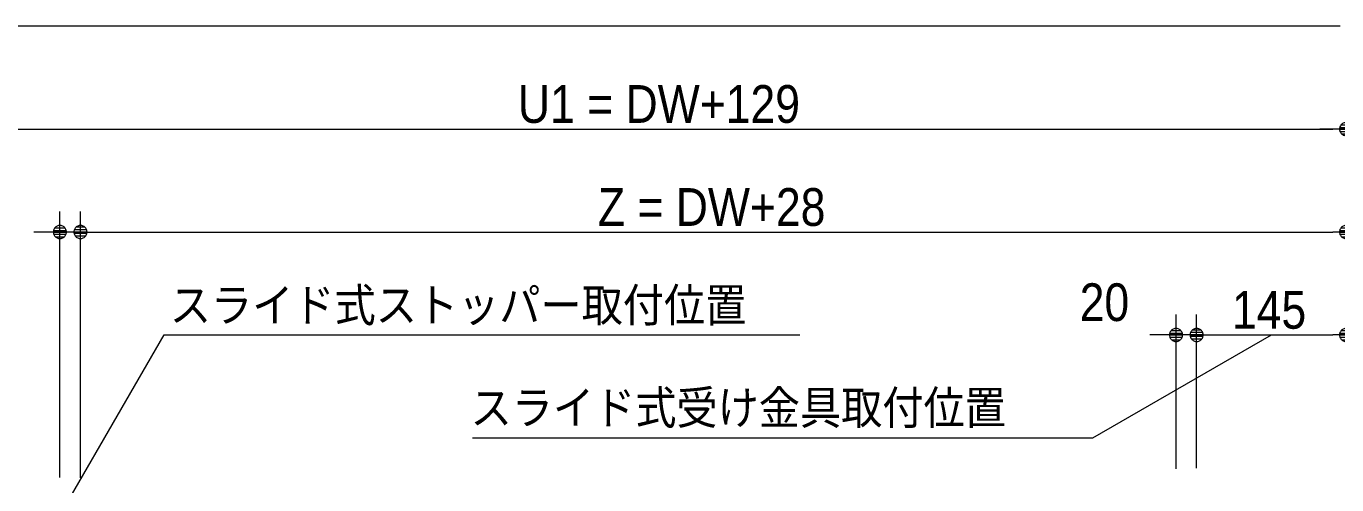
# Model space of a CAD drawing. Units: millimetres, scale not verified. Extents: x -6062 to 6062, y -3045 to 3045.
# Drawn here: x -2500 to -1229, y 404 to 850 of the extents above; entities that cross this region are included whole.
import ezdxf
from ezdxf.enums import TextEntityAlignment as Align

# ---------------------------------------------------------------- set-up
doc = ezdxf.new("R2010")
doc.units = ezdxf.units.MM
doc.header["$LTSCALE"] = 20
for name, color, linetype, lineweight in [('0-0_2寸法-1', 7, 'Continuous', 9), ('0-1_0', 7, 'Continuous', 9), ('0-2_2寸法-2', 7, 'Continuous', 9), ('0-3_2寸法-3', 7, 'Continuous', 9)]:
    doc.layers.add(name, color=color, linetype=linetype, lineweight=lineweight)
doc.styles.add('ＭＳ ゴシック', font='')
doc.styles.add('ＭＳ Ｐゴシック', font='')
doc.styles.get('ＭＳ ゴシック').set_extended_font_data('MS Gothic')
doc.styles.get('ＭＳ Ｐゴシック').set_extended_font_data('MS PGothic')

# ---------------------------------------------------------------- blocks, each defined once
blk = doc.blocks.new('_Dot')
at = {"layer": '0-1_0'}
for p, q in [((-10, 0), (-20, 0)), ((9.78, 2), (-9.78, 2)), ((7.99, 6), (-7.99, 6)), ((9.16, -3.98), (-9.16, -3.98)), ((6, -7.98), (-6, -7.98))]:
    blk.add_line(p, q, dxfattribs=at)
for points in [[(10, 0), (9.92, 1.25), (9.69, 2.49), (9.3, 3.68), (8.76, 4.82), (8.09, 5.88), (7.29, 6.85), (6.37, 7.71), (5.36, 8.44), (4.26, 9.05), (3.09, 9.51), (1.87, 9.82), (0.63, 9.98), (-0.63, 9.98), (-1.87, 9.82), (-3.09, 9.51), (-4.26, 9.05), (-5.36, 8.44), (-6.37, 7.71), (-7.29, 6.85), (-8.09, 5.88), (-8.76, 4.82), (-9.3, 3.68), (-9.69, 2.49), (-9.92, 1.25), (-10, 0), (0, 0)], [(-10, 0), (-9.92, -1.25), (-9.69, -2.49), (-9.3, -3.68), (-8.76, -4.82), (-8.09, -5.88), (-7.29, -6.85), (-6.37, -7.71), (-5.36, -8.44), (-4.26, -9.05), (-3.09, -9.51), (-1.87, -9.82), (-0.63, -9.98), (0.63, -9.98), (1.87, -9.82), (3.09, -9.51), (4.26, -9.05), (5.36, -8.44), (6.37, -7.71), (7.29, -6.85), (8.09, -5.88), (8.76, -4.82), (9.3, -3.68), (9.69, -2.49), (9.92, -1.25), (10, 0), (0, 0)]]:
    blk.add_lwpolyline(points, close=True, dxfattribs=at)

msp = doc.modelspace()

# ---------------------------------------------------------------- linework, layer by layer
at = {"layer": '0-0_2寸法-1'}
for p, q in [((-1225.21, 850), (-4781.79, 850)), ((-2535.79, 750), (-1232.21, 750)), ((-2447.5, 411.27), (-2447.5, 670)), ((-2434.79, 650), (-1232.21, 650)), ((-1364.5, 420.6), (-1364.5, 570)), ((-1351.79, 550), (-1232.21, 550))]:
    msp.add_line(p, q, dxfattribs=at)
at = {"layer": '0-2_2寸法-2'}
for p, q in [((-1232.21, 750), (-1244.92, 750)), ((-2467.5, 411.47), (-2467.5, 670)), ((-2447.5, 411.27), (-2447.5, 670)), ((-2480.21, 650), (-2492.92, 650)), ((-2447.5, 650), (-2467.5, 650)), ((-2434.79, 650), (-2422.08, 650)), ((-1384.5, 420), (-1384.5, 570)), ((-1364.5, 420.6), (-1364.5, 570)), ((-1397.21, 550), (-1409.92, 550)), ((-1364.5, 550), (-1384.5, 550)), ((-1351.79, 550), (-1339.08, 550))]:
    msp.add_line(p, q, dxfattribs=at)
at = {"layer": '0-3_2寸法-3'}
for points in [[(-2457.5, 392), (-2366.28, 550), (-1749.5, 550)], [(-2067.13, 450), (-1465.21, 450), (-1292, 550)]]:
    msp.add_lwpolyline(points, dxfattribs=at)

# ---------------------------------------------------------------- block references
at = {"layer": '0-0_2寸法-1', "xscale": 0.6356201, "yscale": 0.6356201}
for p in [(-1219.5, 750), (-1219.5, 650), (-1219.5, 550)]:
    msp.add_blockref('_Dot', p, dxfattribs=at)
at = {"layer": '0-0_2寸法-1', "xscale": 0.6356201, "yscale": 0.6356201, "rotation": 180}
for p in [(-2447.5, 650), (-1364.5, 550)]:
    msp.add_blockref('_Dot', p, dxfattribs=at)
at = {"layer": '0-2_2寸法-2', "xscale": 0.6356201, "yscale": 0.6356201}
for p in [(-1219.5, 750), (-2467.5, 650), (-1384.5, 550)]:
    msp.add_blockref('_Dot', p, dxfattribs=at)
at = {"layer": '0-2_2寸法-2', "xscale": 0.6356201, "yscale": 0.6356201, "rotation": 180}
for p in [(-2447.5, 650), (-1364.5, 550)]:
    msp.add_blockref('_Dot', p, dxfattribs=at)

# ---------------------------------------------------------------- texts
at = {"layer": '0-0_2寸法-1', "style": 'ＭＳ Ｐゴシック', "width": 0.9}
for s, height, p in [('U1 = DW+129', 36.69, (-2023.08, 745.04)), ('Z = DW+28', 36.69, (-1945.52, 644.94)), ('145', 36.66, (-1330.22, 545.04))]:
    msp.add_text(s, height=height, dxfattribs=at).set_placement(p, align=Align.BOTTOM_LEFT)
at = {"layer": '0-2_2寸法-2', "style": 'ＭＳ Ｐゴシック', "width": 0.9}
msp.add_text('20', height=36.66, dxfattribs=at).set_placement((-1477.98, 552.48), align=Align.BOTTOM_LEFT)
at = {"layer": '0-3_2寸法-3', "style": 'ＭＳ ゴシック', "width": 0.9}
for s, p in [('スライド式ストッパー取付位置', (-2360.84, 552.97)), ('スライド式受け金具取付位置', (-2069.06, 453.34))]:
    msp.add_text(s, height=32.55, dxfattribs=at).set_placement(p, align=Align.BOTTOM_LEFT)

doc.saveas('drawing.dxf')
